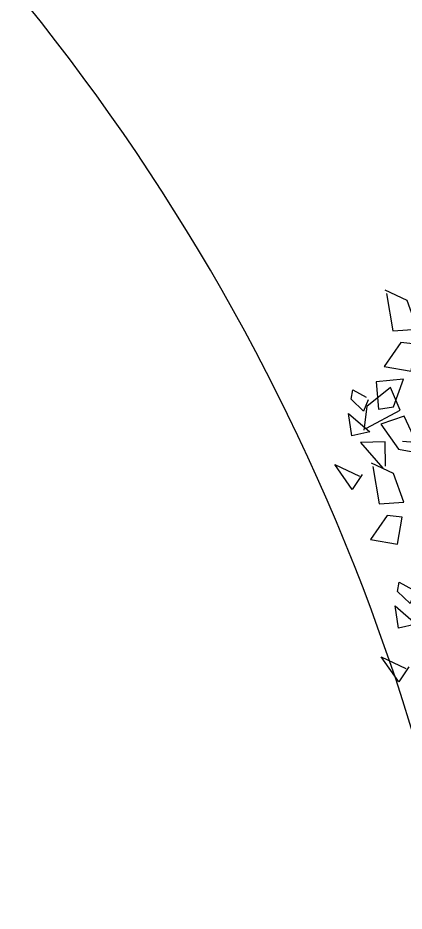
# Model space of a CAD drawing. Extents: x 671027 to 671614, y 802418 to 802669.
# Drawn here: x 671440.08 to 671442.4, y 802523.73 to 802529.1 of the extents above; entities that cross this region are included whole.
import ezdxf

# ---------------------------------------------------------------- set-up
doc = ezdxf.new("R2010")
doc.units = 0
doc.layers.add('plataform', color=8, linetype='Continuous')

# ---------------------------------------------------------------- blocks, each defined once
blk = doc.blocks.new('tg')
at = {"layer": 'plataform', "color": 2, "extrusion": (0.04100688207803799, -0.0577157786741523, 0.99749051349588)}
for p, q in [((-2.744171246938095, 2.10230068980519, 0.1934108261326958), (-2.606488061771415, 2.263782150594409, 0.1970941394706565)), ((-2.604144507256024, 2.233895332336317, 0.1952685152386639), (-2.518605139624015, 1.909960222563598, 0.1730087848879326)), ((-2.723079288197368, 1.833319719315398, 0.1769802321596286), (-2.744171246938095, 2.10230068980519, 0.1934108261326958)), ((-2.518605139624015, 1.909960222563598, 0.1730087848879326), (-2.723079288197368, 1.833319719315398, 0.1769802321596286))]:
    blk.add_line(p, q, dxfattribs=at)
at = {"layer": 'plataform', "color": 92, "extrusion": (0.04100688207803799, -0.0577157786741523, 0.99749051349588)}
for points, elevation in [([(1.310298364108318, 3.247000802922223), (1.432514063328778, 3.352674270481084), (1.192371042367042, 3.476758624747193), (1.324068428283321, 3.273650292849801)], -0.04094036376222393), ([(-0.03981284660772588, 3.258484050064193), (0.1519048366252056, 3.431360929661005), (0.2242011354398257, 3.200499442208204), (-0.006882072205764089, 3.128404040399749), (-0.03981284660772588, 3.258484050064193)], -0.04094036376253521), ([(-0.4287966583309377, 3.427323922565487), (-0.3065809588807731, 3.532997390245393), (-0.5467239800165722, 3.657081744062815), (-0.4150265944411644, 3.453973412695113)], -0.04094036375877658), ([(-0.4862703834154325, 3.325826417283362), (-0.1507173861469047, 3.313553668606595), (-0.1370909468446915, 3.095577668629319), (-0.4011049291222117, 3.153562276363894), (-0.5156053133599303, 3.332269161156083)], -0.04094036376364529), ([(-0.7928707181996415, 3.311561969298667), (-0.7773849620365363, 3.472384116837616), (-0.9787905692615535, 3.475158130322701), (-0.7928707181996415, 3.311561969298667)], -0.04094036374889845), ([(-0.4718222821420319, 3.213202433385324), (-0.6869979533247756, 3.189326956644893), (-0.7111076802057055, 3.404373117523205), (-0.4580521256223695, 3.239852102779893)], -0.04094036375139321), ([(-0.5699286075039425, 2.892482987105597), (-0.8909766908924042, 2.990842340969345), (-0.8479510667691168, 3.204963829784532), (-0.6078080454432524, 3.080879475832288), (-0.5432460103846495, 2.878695816607791)], -0.04094036376847404)]:
    blk.add_lwpolyline(points, dxfattribs=dict(at, elevation=elevation))
at = {"layer": 'plataform', "color": 2, "extrusion": (0.04100688207803799, -0.0577157786741523, 0.99749051349588)}
for points, elevation in [([(0.9462243040896, 3.131238850049138), (0.9617100604702442, 3.292060997290529), (0.7603044532727015, 3.294835010612873), (0.9462243040896, 3.131238850049138)], -0.04094036376180932), ([(0.6639137275413431, 3.108288042058899), (0.7585888537250484, 3.160662532401936), (0.6389463772084207, 3.256247872886769), (0.5580413154417361, 3.230522873015875), (0.6372311305299565, 3.122075212910462)], -0.04094036376487323)]:
    blk.add_lwpolyline(points, dxfattribs=dict(at, elevation=elevation))
at = {"layer": 'plataform', "color": 108, "extrusion": (0.04100688207803799, -0.0577157786741523, 0.99749051349588)}
for points, elevation in [([(-1.075181294707205, 3.288611161564655), (-0.980506168943845, 3.340985651919089), (-1.100148644934494, 3.436570992746221), (-1.181053707105524, 3.410845992303221), (-1.101863891814497, 3.302398332483965)], -0.04094036376783414), ([(-0.9839365699111735, 3.072640510687314), (-1.213740021039532, 2.955029034341832), (-1.224079591264463, 3.196724864803938), (-0.9822213229640069, 3.206813171044334), (-0.9839365699111735, 3.072640510687314)], -0.04094036375129459), ([(-1.539057097927432, 2.934746364778262), (-1.347339414639289, 3.107623244049974), (-1.275043115812239, 2.87676175701615), (-1.506126323227811, 2.804666355330744), (-1.539057097927432, 2.934746364778262)], -0.04094036374829749), ([(-1.985514634273785, 3.002088732241504), (-1.649961637073474, 2.989815983468485), (-1.636335197933061, 2.771839983464408), (-1.900349180467547, 2.829824591239405), (-2.014849564287719, 3.008531476019395)], -0.04094036376000051)]:
    blk.add_lwpolyline(points, dxfattribs=dict(at, elevation=elevation))
at = {"layer": 'plataform', "color": 32, "extrusion": (0.04100688207803799, -0.0577157786741523, 0.99749051349588), "elevation": -0.04094036376799612}
blk.add_lwpolyline([(-0.4228774908227091, 1.894973525929541), (-0.6690480797672633, 3.036121597993555)], dxfattribs=at)

msp = doc.modelspace()

# ---------------------------------------------------------------- linework, layer by layer
at = {"color": 0}
msp.add_arc((671429.992927076, 802521.0004133548), 13.0285653777096, 301.1293503201576, 97.12309119942671, dxfattribs=at)

# ---------------------------------------------------------------- block references
at = {"layer": 'plataform', "extrusion": (0.02429556639469111, -0.0278721372917724, -0.9993162009175824), "xscale": 0.6807066593267944, "yscale": 0.6807066593267944, "zscale": -0.6807066593267944, "rotation": 88.00247393690432}
msp.add_blockref('tg', (1033474.13740705, -163648.5418034465, -6055.025152253084), dxfattribs=at)

doc.saveas('drawing.dxf')
